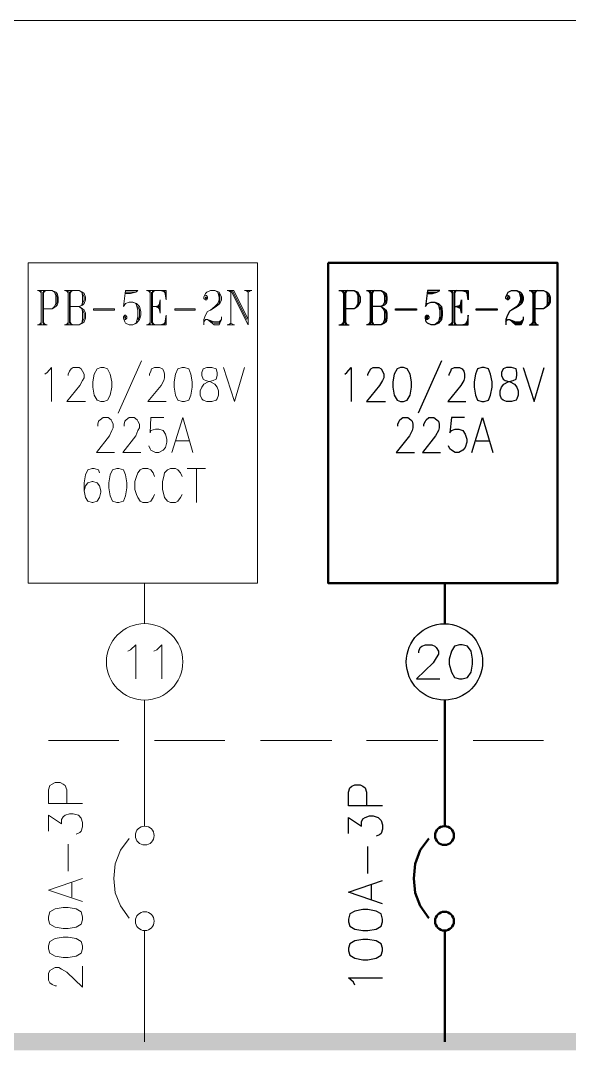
# Model space of a CAD drawing. Header units: inches. Extents: x 0.9 to 46, y 0.8 to 32.4.
# Drawn here: x 34.842 to 36.102, y 25.728 to 28.093 of the extents above; entities that cross this region are included whole.
import ezdxf

# ---------------------------------------------------------------- set-up
doc = ezdxf.new("R2010")
doc.units = ezdxf.units.IN
doc.header["$MEASUREMENT"] = 0
doc.layers.add('PDF_Geometry', color=7, linetype='Continuous')
doc.layers.add('PDF_Solid Fills', color=7, linetype='Continuous')

msp = doc.modelspace()

# ---------------------------------------------------------------- linework, layer by layer
at = {"layer": 'PDF_Geometry', "color": 8, "lineweight": 20, "true_color": 0x808080}
msp.add_lwpolyline([(41.7374, 28.0928), (5.4416, 28.0928)], dxfattribs=at)
at = {"layer": 'PDF_Geometry', "lineweight": 9}
for points in [[(34.8592, 27.5362), (34.8592, 26.8012), (35.386, 26.8012), (35.386, 27.5362)], [(35.266, 27.4545), (35.2693, 27.4545), (35.2693, 27.4578), (35.266, 27.4578)], [(35.1626, 27.4212), (35.1594, 27.4362), (35.1626, 27.4512)], [(35.0577, 27.4278), (35.0095, 27.4278), (35.0095, 27.4312), (35.0577, 27.4312)], [(35.081, 27.4095), (35.0826, 27.4095), (35.0826, 27.4128), (35.081, 27.4128)], [(35.2427, 27.4278), (35.1961, 27.4278), (35.1961, 27.4312), (35.2427, 27.4312)], [(35.0261, 27.2962), (35.0178, 27.2928), (35.0111, 27.2812), (35.0076, 27.2629), (35.0076, 27.2512), (35.0111, 27.2328), (35.0178, 27.2212), (35.0261, 27.2178), (35.0328, 27.2178), (35.0411, 27.2212), (35.0478, 27.2328), (35.051, 27.2512), (35.051, 27.2629), (35.0478, 27.2812), (35.0411, 27.2928), (35.0328, 27.2962)], [(35.2127, 27.2962), (35.2028, 27.2928), (35.1977, 27.2812), (35.1942, 27.2629), (35.1942, 27.2512), (35.1977, 27.2328), (35.2028, 27.2212), (35.2127, 27.2178), (35.2178, 27.2178), (35.2277, 27.2212), (35.2328, 27.2328), (35.236, 27.2512), (35.236, 27.2629), (35.2328, 27.2812), (35.2277, 27.2928), (35.2178, 27.2962)], [(35.2692, 27.2962), (35.2609, 27.2928), (35.2577, 27.2845), (35.2577, 27.2778), (35.2609, 27.2695), (35.266, 27.2662), (35.2778, 27.2629), (35.2877, 27.2578), (35.2928, 27.2512), (35.296, 27.2428), (35.296, 27.2328), (35.2928, 27.2245), (35.2909, 27.2212), (35.281, 27.2178), (35.2692, 27.2178), (35.2609, 27.2212), (35.2577, 27.2245), (35.2542, 27.2328), (35.2542, 27.2428), (35.2577, 27.2512), (35.2628, 27.2578), (35.2727, 27.2629), (35.2842, 27.2662), (35.2909, 27.2695), (35.2928, 27.2778), (35.2928, 27.2845), (35.2909, 27.2928), (35.281, 27.2962)], [(35.0628, 27.0645), (35.0526, 27.0612), (35.0478, 27.0495), (35.0443, 27.0312), (35.0443, 27.0195), (35.0478, 27.0012), (35.0526, 26.9895), (35.0628, 26.9862), (35.0676, 26.9862), (35.0778, 26.9895), (35.0826, 27.0012), (35.0861, 27.0195), (35.0861, 27.0312), (35.0826, 27.0495), (35.0778, 27.0612), (35.0676, 27.0645)], [(34.9061, 26.0279), (34.9093, 26.0179), (34.9211, 26.0112), (34.9393, 26.0079), (34.9511, 26.0079), (34.9693, 26.0112), (34.9811, 26.0179), (34.9843, 26.0279), (34.9843, 26.0345), (34.9811, 26.0462), (34.9693, 26.0529), (34.9511, 26.0562), (34.9393, 26.0562), (34.9211, 26.0529), (34.9093, 26.0462), (34.9061, 26.0345)], [(34.9061, 25.9612), (34.9093, 25.9512), (34.9211, 25.9445), (34.9393, 25.9412), (34.9511, 25.9412), (34.9693, 25.9445), (34.9811, 25.9512), (34.9843, 25.9612), (34.9843, 25.9679), (34.9811, 25.9778), (34.9693, 25.9845), (34.9511, 25.9879), (34.9393, 25.9879), (34.9211, 25.9845), (34.9093, 25.9778), (34.9061, 25.9679)]]:
    msp.add_lwpolyline(points, close=True, dxfattribs=at)
at = {"layer": 'PDF_Geometry', "lineweight": 50}
msp.add_lwpolyline([(35.5477, 27.5362), (35.5477, 26.8012), (36.0745, 26.8012), (36.0745, 27.5362)], close=True, dxfattribs=at)
at = {"layer": 'PDF_Geometry', "lineweight": 9}
for points in [[(34.8809, 27.4728), (34.9144, 27.4728), (34.9227, 27.4695), (34.9259, 27.4662), (34.9278, 27.4578), (34.9278, 27.4462), (34.9259, 27.4395), (34.9227, 27.4362), (34.9144, 27.4312), (34.8943, 27.4312)], [(34.8828, 27.4728), (34.8892, 27.4695)], [(34.886, 27.4728), (34.8892, 27.4662)], [(34.8892, 27.4728), (34.8892, 27.3945)], [(34.8927, 27.4695), (34.8927, 27.3978)], [(34.8943, 27.4728), (34.8943, 27.3945)], [(34.8978, 27.4728), (34.8943, 27.4662)], [(34.901, 27.4728), (34.8943, 27.4695)], [(34.9144, 27.4728), (34.9195, 27.4695), (34.9227, 27.4612), (34.9227, 27.4428), (34.9195, 27.4362), (34.9144, 27.4312)], [(34.9227, 27.4662), (34.9259, 27.4578), (34.9259, 27.4462), (34.9227, 27.4395)], [(34.9428, 27.4728), (34.976, 27.4728), (34.9843, 27.4695), (34.9878, 27.4662), (34.991, 27.4578), (34.991, 27.4512), (34.9878, 27.4428), (34.9843, 27.4395), (34.976, 27.4362), (34.9843, 27.4312), (34.9878, 27.4278), (34.991, 27.4212), (34.991, 27.4095), (34.9878, 27.4012), (34.9843, 27.3978), (34.976, 27.3945), (34.9428, 27.3945)], [(34.946, 27.4728), (34.9511, 27.4695)], [(34.9476, 27.4728), (34.9511, 27.4662)], [(34.9511, 27.4728), (34.9511, 27.3945)], [(34.9543, 27.4695), (34.9543, 27.3978)], [(34.9559, 27.4728), (34.9559, 27.3945)], [(34.976, 27.4728), (34.9827, 27.4695), (34.9843, 27.4612), (34.9843, 27.4462), (34.9827, 27.4395), (34.976, 27.4362), (34.9559, 27.4362)], [(34.9594, 27.4728), (34.9559, 27.4662)], [(34.9626, 27.4728), (34.9559, 27.4695)], [(34.9843, 27.4662), (34.9878, 27.4578), (34.9878, 27.4512), (34.9843, 27.4428)], [(35.0826, 27.4662), (35.0944, 27.4662), (35.1062, 27.4695), (35.1109, 27.4728), (35.0826, 27.4728), (35.0778, 27.4362), (35.0826, 27.4428), (35.0912, 27.4462), (35.0995, 27.4462), (35.1078, 27.4428), (35.1145, 27.4362), (35.1177, 27.4245), (35.1177, 27.4162), (35.1145, 27.4062), (35.1078, 27.3978), (35.0995, 27.3945), (35.0912, 27.3945), (35.0826, 27.3978), (35.081, 27.4012), (35.0778, 27.4095), (35.0778, 27.4128), (35.081, 27.4162), (35.0826, 27.4162), (35.0861, 27.4128), (35.0861, 27.4095), (35.0826, 27.4062), (35.081, 27.4062)], [(35.0826, 27.4695), (35.1062, 27.4695)], [(35.1311, 27.4728), (35.176, 27.4728), (35.176, 27.4512), (35.1725, 27.4728)], [(35.1342, 27.4728), (35.1393, 27.4695)], [(35.1362, 27.4728), (35.1393, 27.4662)], [(35.1393, 27.4728), (35.1393, 27.3945)], [(35.1425, 27.4695), (35.1425, 27.3978)], [(35.1445, 27.4728), (35.1445, 27.3945)], [(35.1476, 27.4728), (35.1445, 27.4662)], [(35.1512, 27.4728), (35.1445, 27.4695)], [(35.1626, 27.4728), (35.176, 27.4695)], [(35.1677, 27.4728), (35.176, 27.4662)], [(35.1709, 27.4728), (35.176, 27.4612)], [(35.266, 27.4612), (35.2692, 27.4612), (35.2711, 27.4578), (35.2711, 27.4545), (35.2692, 27.4512), (35.266, 27.4512), (35.2628, 27.4545), (35.2628, 27.4578), (35.266, 27.4662), (35.2692, 27.4695), (35.2778, 27.4728), (35.2877, 27.4728), (35.2976, 27.4695), (35.2992, 27.4662), (35.3027, 27.4578), (35.3027, 27.4512), (35.2992, 27.4428), (35.2909, 27.4362), (35.2778, 27.4278), (35.2711, 27.4245), (35.266, 27.4162), (35.2628, 27.4062), (35.2628, 27.3945)], [(35.2877, 27.4728), (35.2944, 27.4695), (35.2976, 27.4578), (35.2976, 27.4512), (35.2944, 27.4428), (35.2877, 27.4362), (35.2778, 27.4278)], [(35.2976, 27.4662), (35.2992, 27.4578), (35.2992, 27.4512), (35.2976, 27.4428)], [(35.3161, 27.4728), (35.3311, 27.4728), (35.3643, 27.4062)], [(35.3193, 27.4728), (35.3244, 27.4695)], [(35.3244, 27.3978), (35.3244, 27.4728), (35.3643, 27.3945), (35.3643, 27.4695)], [(35.3276, 27.4728), (35.3611, 27.4062)], [(35.356, 27.4728), (35.3726, 27.4728)], [(35.3595, 27.4728), (35.3643, 27.4695), (35.3694, 27.4728)], [(34.976, 27.4362), (34.9827, 27.4312), (34.9843, 27.4245), (34.9843, 27.4062), (34.9827, 27.3978), (34.976, 27.3945)], [(35.0995, 27.4462), (35.1062, 27.4428), (35.1078, 27.4395), (35.1109, 27.4278), (35.1109, 27.4128), (35.1078, 27.4012), (35.1062, 27.3978), (35.0995, 27.3945)], [(35.1109, 27.4362), (35.1145, 27.4278), (35.1145, 27.4128), (35.1109, 27.4062)], [(35.1445, 27.4362), (35.1626, 27.4362)], [(35.1626, 27.4395), (35.1512, 27.4362), (35.1626, 27.4312)], [(35.1626, 27.4428), (35.1559, 27.4362), (35.1626, 27.4278)], [(34.9843, 27.4278), (34.9878, 27.4212), (34.9878, 27.4095), (34.9843, 27.4012)], [(35.1311, 27.3945), (35.176, 27.3945), (35.176, 27.4162), (35.1725, 27.3945)], [(35.3027, 27.4128), (35.3027, 27.4062), (35.2992, 27.3978), (35.2976, 27.3945), (35.2861, 27.3945), (35.2711, 27.4062), (35.2861, 27.3978), (35.2976, 27.3978), (35.2992, 27.4012)], [(34.8809, 27.3945), (34.9026, 27.3945)], [(34.8892, 27.3978), (34.8828, 27.3945)], [(34.8892, 27.4012), (34.886, 27.3945)], [(34.8943, 27.4012), (34.8978, 27.3945)], [(34.8943, 27.3978), (34.901, 27.3945)], [(34.9511, 27.3978), (34.946, 27.3945)], [(34.9511, 27.4012), (34.9476, 27.3945)], [(34.9559, 27.4012), (34.9594, 27.3945)], [(34.9559, 27.3978), (34.9626, 27.3945)], [(35.1393, 27.3978), (35.1342, 27.3945)], [(35.1393, 27.4012), (35.1362, 27.3945)], [(35.1445, 27.4012), (35.1476, 27.3945)], [(35.1445, 27.3978), (35.1512, 27.3945)], [(35.1626, 27.3945), (35.176, 27.3978)], [(35.1677, 27.3945), (35.176, 27.4012)], [(35.1709, 27.3945), (35.176, 27.4062)], [(35.2628, 27.4012), (35.266, 27.4062), (35.2711, 27.4062), (35.2861, 27.4012), (35.2976, 27.4012), (35.3027, 27.4062)], [(35.3161, 27.3945), (35.3327, 27.3945)], [(35.3193, 27.3945), (35.3244, 27.3978), (35.3311, 27.3945)], [(34.8978, 27.2812), (34.9026, 27.2845), (34.9128, 27.2962), (34.9128, 27.2178)], [(34.9511, 27.2778), (34.9511, 27.2812), (34.9543, 27.2878), (34.9578, 27.2928), (34.9626, 27.2962), (34.976, 27.2962), (34.9811, 27.2928), (34.9843, 27.2878), (34.9878, 27.2812), (34.9878, 27.2728), (34.9843, 27.2662), (34.9776, 27.2545), (34.9476, 27.2178), (34.991, 27.2178)], [(35.1192, 27.3112), (35.066, 27.1912)], [(35.1378, 27.2778), (35.1378, 27.2812), (35.1409, 27.2878), (35.1425, 27.2928), (35.1492, 27.2962), (35.161, 27.2962), (35.1677, 27.2928), (35.1709, 27.2878), (35.1725, 27.2812), (35.1725, 27.2728), (35.1709, 27.2662), (35.1642, 27.2545), (35.1342, 27.2178), (35.176, 27.2178)], [(35.3078, 27.2962), (35.3327, 27.2178), (35.356, 27.2962)], [(35.0194, 27.1612), (35.0194, 27.1662), (35.021, 27.1728), (35.0245, 27.1762), (35.0312, 27.1812), (35.0427, 27.1812), (35.0494, 27.1762), (35.051, 27.1728), (35.0545, 27.1662), (35.0545, 27.1578), (35.051, 27.1512), (35.0462, 27.1395), (35.0159, 27.1012), (35.0577, 27.1012)], [(35.0794, 27.1612), (35.0794, 27.1662), (35.081, 27.1728), (35.0845, 27.1762), (35.0912, 27.1812), (35.1027, 27.1812), (35.1094, 27.1762), (35.1109, 27.1728), (35.1145, 27.1662), (35.1145, 27.1578), (35.1109, 27.1512), (35.1062, 27.1395), (35.0762, 27.1012), (35.1177, 27.1012)], [(35.1709, 27.1812), (35.1409, 27.1812), (35.1393, 27.1462), (35.1409, 27.1512), (35.1512, 27.1545), (35.1594, 27.1545), (35.1693, 27.1512), (35.1744, 27.1429), (35.1776, 27.1312), (35.1776, 27.1245), (35.1744, 27.1128), (35.1693, 27.1062), (35.1594, 27.1012), (35.1512, 27.1012), (35.1409, 27.1062), (35.1393, 27.1095), (35.1362, 27.1162)], [(35.1894, 27.1012), (35.2143, 27.1812), (35.2376, 27.1012)], [(35.1993, 27.1278), (35.2293, 27.1278)], [(35.0226, 27.0545), (35.021, 27.0612), (35.0111, 27.0645), (35.006, 27.0645), (34.9961, 27.0612), (34.991, 27.0495), (34.9878, 27.0312), (34.9878, 27.0128), (34.991, 26.9978), (34.9961, 26.9895), (35.006, 26.9862), (35.0076, 26.9862), (35.0178, 26.9895), (35.0226, 26.9978), (35.0261, 27.0095), (35.0261, 27.0128), (35.0226, 27.0245), (35.0178, 27.0312), (35.0076, 27.0345), (35.006, 27.0345), (34.9961, 27.0312), (34.991, 27.0245), (34.9878, 27.0128)], [(35.1492, 27.0462), (35.146, 27.0545), (35.1409, 27.0612), (35.1342, 27.0645), (35.1228, 27.0645), (35.1161, 27.0612), (35.1109, 27.0545), (35.1078, 27.0462), (35.1043, 27.0345), (35.1043, 27.0162), (35.1078, 27.0045), (35.1109, 26.9978), (35.1161, 26.9895), (35.1228, 26.9862), (35.1342, 26.9862), (35.1409, 26.9895), (35.146, 26.9978), (35.1492, 27.0045)], [(35.2127, 27.0462), (35.2092, 27.0545), (35.2028, 27.0612), (35.1977, 27.0645), (35.1859, 27.0645), (35.1792, 27.0612), (35.1725, 27.0545), (35.1709, 27.0462), (35.1677, 27.0345), (35.1677, 27.0162), (35.1709, 27.0045), (35.1725, 26.9978), (35.1792, 26.9895), (35.1859, 26.9862), (35.1977, 26.9862), (35.2028, 26.9895), (35.2092, 26.9978), (35.2127, 27.0045)], [(35.2242, 27.0645), (35.266, 27.0645)], [(35.2459, 27.0645), (35.2459, 26.9862)], [(35.1259, 26.7079), (35.1259, 26.8012)], [(35.0877, 26.6445), (35.0944, 26.6478), (35.1062, 26.6595), (35.1062, 26.5812)], [(35.1476, 26.6445), (35.1543, 26.6478), (35.1661, 26.6595), (35.1661, 26.5812)], [(35.1259, 26.2429), (35.1259, 26.5328)], [(34.9061, 26.4395), (35.0676, 26.4395)], [(35.1492, 26.4395), (35.311, 26.4395)], [(35.3927, 26.4395), (35.556, 26.4395)], [(35.6361, 26.4395), (35.7995, 26.4395)], [(35.8812, 26.4395), (36.0426, 26.4395)], [(34.9843, 26.2945), (34.9061, 26.2945), (34.9061, 26.3262), (34.9093, 26.3362), (34.9144, 26.3395), (34.9211, 26.3428), (34.9326, 26.3428), (34.9393, 26.3395), (34.9444, 26.3362), (34.9476, 26.3262), (34.9476, 26.2945)], [(34.9061, 26.2312), (34.9061, 26.2678), (34.9361, 26.2479), (34.9361, 26.2579), (34.9393, 26.2645), (34.9444, 26.2678), (34.9543, 26.2712), (34.9626, 26.2712), (34.9744, 26.2678), (34.9811, 26.2612), (34.9843, 26.2512), (34.9843, 26.2412), (34.9811, 26.2312), (34.9776, 26.2279), (34.9693, 26.2245)], [(35.0912, 26.2145), (35.0711, 26.1878), (35.0593, 26.1562), (35.0561, 26.1229), (35.0593, 26.0895), (35.0711, 26.0595), (35.0912, 26.0312)], [(34.9511, 26.1395), (34.9511, 26.2012)], [(34.9843, 26.0695), (34.9061, 26.0962), (34.9843, 26.1229)], [(34.9594, 26.0795), (34.9594, 26.1129)], [(35.1259, 26.0029), (35.1259, 25.7479)], [(34.9243, 25.8762), (34.9211, 25.8762), (34.9144, 25.8795), (34.9093, 25.8829), (34.9061, 25.8895), (34.9061, 25.9045), (34.9093, 25.9112), (34.9144, 25.9145), (34.9211, 25.9179), (34.9294, 25.9179), (34.9361, 25.9145), (34.9476, 25.9078), (34.9843, 25.8728), (34.9843, 25.9212)]]:
    msp.add_lwpolyline(points, dxfattribs=at)
at = {"layer": 'PDF_Geometry', "lineweight": 30}
for points in [[(35.5726, 27.4728), (35.6077, 27.4728), (35.616, 27.4695), (35.6176, 27.4662), (35.6211, 27.4578), (35.6211, 27.4462), (35.6176, 27.4395), (35.616, 27.4362), (35.6077, 27.4312), (35.5876, 27.4312)], [(35.5761, 27.4728), (35.5828, 27.4695)], [(35.5793, 27.4728), (35.5828, 27.4662)], [(35.5828, 27.4728), (35.5828, 27.3945)], [(35.5844, 27.4695), (35.5844, 27.3978)], [(35.5876, 27.4728), (35.5876, 27.3945)], [(35.5911, 27.4728), (35.5876, 27.4662)], [(35.5927, 27.4728), (35.5876, 27.4695)], [(35.6077, 27.4728), (35.6128, 27.4695), (35.616, 27.4612), (35.616, 27.4428), (35.6128, 27.4362), (35.6077, 27.4312)], [(35.616, 27.4662), (35.6176, 27.4578), (35.6176, 27.4462), (35.616, 27.4395)], [(35.6361, 27.4728), (35.6693, 27.4728), (35.6776, 27.4695), (35.6811, 27.4662), (35.6827, 27.4578), (35.6827, 27.4512), (35.6811, 27.4428), (35.6776, 27.4395), (35.6693, 27.4362), (35.6776, 27.4312), (35.6811, 27.4278), (35.6827, 27.4212), (35.6827, 27.4095), (35.6811, 27.4012), (35.6776, 27.3978), (35.6693, 27.3945), (35.6361, 27.3945)], [(35.6377, 27.4728), (35.6444, 27.4695)], [(35.6409, 27.4728), (35.6444, 27.4662)], [(35.6444, 27.4728), (35.6444, 27.3945)], [(35.646, 27.4695), (35.646, 27.3978)], [(35.6492, 27.4728), (35.6492, 27.3945)], [(35.6693, 27.4728), (35.6744, 27.4695), (35.6776, 27.4612), (35.6776, 27.4462), (35.6744, 27.4395), (35.6693, 27.4362), (35.6492, 27.4362)], [(35.6527, 27.4728), (35.6492, 27.4662)], [(35.6543, 27.4728), (35.6492, 27.4695)], [(35.6776, 27.4662), (35.6811, 27.4578), (35.6811, 27.4512), (35.6776, 27.4428)], [(35.7759, 27.4662), (35.7877, 27.4662), (35.7976, 27.4695), (35.8043, 27.4728), (35.7759, 27.4728), (35.7711, 27.4362), (35.7759, 27.4428), (35.7845, 27.4462), (35.7928, 27.4462), (35.8011, 27.4428), (35.8078, 27.4362), (35.8094, 27.4245), (35.8094, 27.4162), (35.8078, 27.4062), (35.8011, 27.3978), (35.7928, 27.3945), (35.7845, 27.3945), (35.7759, 27.3978), (35.7727, 27.4012), (35.7711, 27.4095), (35.7711, 27.4128), (35.7727, 27.4162), (35.7759, 27.4162), (35.7794, 27.4128), (35.7794, 27.4095), (35.7759, 27.4062), (35.7727, 27.4062)], [(35.7759, 27.4695), (35.7976, 27.4695)], [(35.8244, 27.4728), (35.8693, 27.4728), (35.8693, 27.4512), (35.8662, 27.4728)], [(35.826, 27.4728), (35.8327, 27.4695)], [(35.8295, 27.4728), (35.8327, 27.4662)], [(35.8327, 27.4728), (35.8327, 27.3945)], [(35.8343, 27.4695), (35.8343, 27.3978)], [(35.8378, 27.4728), (35.8378, 27.3945)], [(35.841, 27.4728), (35.8378, 27.4662)], [(35.8426, 27.4728), (35.8378, 27.4695)], [(35.8544, 27.4728), (35.8693, 27.4695)], [(35.8611, 27.4728), (35.8693, 27.4662)], [(35.8627, 27.4728), (35.8693, 27.4612)], [(35.9593, 27.4612), (35.9609, 27.4612), (35.9644, 27.4578), (35.9644, 27.4545), (35.9609, 27.4512), (35.9593, 27.4512), (35.9561, 27.4545), (35.9561, 27.4578), (35.9593, 27.4662), (35.9609, 27.4695), (35.9692, 27.4728), (35.981, 27.4728), (35.9893, 27.4695), (35.9928, 27.4662), (35.996, 27.4578), (35.996, 27.4512), (35.9928, 27.4428), (35.9842, 27.4362), (35.9692, 27.4278), (35.9644, 27.4245), (35.9593, 27.4162), (35.9561, 27.4062), (35.9561, 27.3945)], [(35.981, 27.4728), (35.9861, 27.4695), (35.9893, 27.4578), (35.9893, 27.4512), (35.9861, 27.4428), (35.981, 27.4362), (35.9692, 27.4278)], [(35.9893, 27.4662), (35.9928, 27.4578), (35.9928, 27.4512), (35.9893, 27.4428)], [(36.0094, 27.4728), (36.0426, 27.4728), (36.0509, 27.4695), (36.0544, 27.4662), (36.0576, 27.4578), (36.0576, 27.4462), (36.0544, 27.4395), (36.0509, 27.4362), (36.0426, 27.4312), (36.0228, 27.4312)], [(36.0126, 27.4728), (36.0177, 27.4695)], [(36.0142, 27.4728), (36.0177, 27.4662)], [(36.0177, 27.4728), (36.0177, 27.3945)], [(36.0209, 27.4695), (36.0209, 27.3978)], [(36.0228, 27.4728), (36.0228, 27.3945)], [(36.026, 27.4728), (36.0228, 27.4662)], [(36.0292, 27.4728), (36.0228, 27.4695)], [(36.0426, 27.4728), (36.0493, 27.4695), (36.0509, 27.4612), (36.0509, 27.4428), (36.0493, 27.4362), (36.0426, 27.4312)], [(36.0509, 27.4662), (36.0544, 27.4578), (36.0544, 27.4462), (36.0509, 27.4395)], [(35.6693, 27.4362), (35.6744, 27.4312), (35.6776, 27.4245), (35.6776, 27.4062), (35.6744, 27.3978), (35.6693, 27.3945)], [(35.7928, 27.4462), (35.7976, 27.4428), (35.8011, 27.4395), (35.8043, 27.4278), (35.8043, 27.4128), (35.8011, 27.4012), (35.7976, 27.3978), (35.7928, 27.3945)], [(35.8043, 27.4362), (35.8078, 27.4278), (35.8078, 27.4128), (35.8043, 27.4062)], [(35.8378, 27.4362), (35.8544, 27.4362)], [(35.8544, 27.4395), (35.8426, 27.4362), (35.8544, 27.4312)], [(35.8544, 27.4428), (35.8492, 27.4362), (35.8544, 27.4278)], [(35.6776, 27.4278), (35.6811, 27.4212), (35.6811, 27.4095), (35.6776, 27.4012)], [(35.8244, 27.3945), (35.8693, 27.3945), (35.8693, 27.4162), (35.8662, 27.3945)], [(35.996, 27.4128), (35.996, 27.4062), (35.9928, 27.3978), (35.9893, 27.3945), (35.9778, 27.3945), (35.9644, 27.4062), (35.9778, 27.3978), (35.9893, 27.3978), (35.9928, 27.4012)], [(35.5726, 27.3945), (35.5959, 27.3945)], [(35.5828, 27.3978), (35.5761, 27.3945)], [(35.5828, 27.4012), (35.5793, 27.3945)], [(35.5876, 27.4012), (35.5911, 27.3945)], [(35.5876, 27.3978), (35.5927, 27.3945)], [(35.6444, 27.3978), (35.6377, 27.3945)], [(35.6444, 27.4012), (35.6409, 27.3945)], [(35.6492, 27.4012), (35.6527, 27.3945)], [(35.6492, 27.3978), (35.6543, 27.3945)], [(35.8327, 27.3978), (35.826, 27.3945)], [(35.8327, 27.4012), (35.8295, 27.3945)], [(35.8378, 27.4012), (35.841, 27.3945)], [(35.8378, 27.3978), (35.8426, 27.3945)], [(35.8544, 27.3945), (35.8693, 27.3978)], [(35.8611, 27.3945), (35.8693, 27.4012)], [(35.8627, 27.3945), (35.8693, 27.4062)], [(35.9561, 27.4012), (35.9593, 27.4062), (35.9644, 27.4062), (35.9778, 27.4012), (35.9893, 27.4012), (35.996, 27.4062)], [(36.0094, 27.3945), (36.0311, 27.3945)], [(36.0177, 27.3978), (36.0126, 27.3945)], [(36.0177, 27.4012), (36.0142, 27.3945)], [(36.0228, 27.4012), (36.026, 27.3945)], [(36.0228, 27.3978), (36.0292, 27.3945)], [(35.586, 27.2812), (35.5911, 27.2845), (35.601, 27.2962), (35.601, 27.2178)], [(35.6393, 27.2778), (35.6393, 27.2812), (35.6428, 27.2878), (35.646, 27.2928), (35.6511, 27.2962), (35.6642, 27.2962), (35.6693, 27.2928), (35.6728, 27.2878), (35.676, 27.2812), (35.676, 27.2728), (35.6728, 27.2662), (35.6661, 27.2545), (35.6361, 27.2178), (35.6795, 27.2178)], [(35.8078, 27.3112), (35.7545, 27.1912)], [(35.826, 27.2778), (35.826, 27.2812), (35.8295, 27.2878), (35.8311, 27.2928), (35.8378, 27.2962), (35.8492, 27.2962), (35.8559, 27.2928), (35.8595, 27.2878), (35.8611, 27.2812), (35.8611, 27.2728), (35.8595, 27.2662), (35.8528, 27.2545), (35.8228, 27.2178), (35.8642, 27.2178)], [(35.996, 27.2962), (36.0209, 27.2178), (36.0442, 27.2962)], [(35.7076, 27.1612), (35.7076, 27.1662), (35.7111, 27.1728), (35.7127, 27.1762), (35.7194, 27.1812), (35.7309, 27.1812), (35.7376, 27.1762), (35.7411, 27.1728), (35.7427, 27.1662), (35.7427, 27.1578), (35.7411, 27.1512), (35.7344, 27.1395), (35.7044, 27.1012), (35.7459, 27.1012)], [(35.7676, 27.1612), (35.7676, 27.1662), (35.7711, 27.1728), (35.7727, 27.1762), (35.7794, 27.1812), (35.7909, 27.1812), (35.7976, 27.1762), (35.8011, 27.1728), (35.8027, 27.1662), (35.8027, 27.1578), (35.8011, 27.1512), (35.7944, 27.1395), (35.7644, 27.1012), (35.8059, 27.1012)], [(35.8611, 27.1812), (35.8311, 27.1812), (35.8276, 27.1462), (35.8311, 27.1512), (35.8394, 27.1545), (35.8477, 27.1545), (35.8575, 27.1512), (35.8627, 27.1429), (35.8662, 27.1312), (35.8662, 27.1245), (35.8627, 27.1128), (35.8575, 27.1062), (35.8477, 27.1012), (35.8394, 27.1012), (35.8311, 27.1062), (35.8276, 27.1095), (35.8244, 27.1162)], [(35.8776, 27.1012), (35.9025, 27.1812), (35.9261, 27.1012)], [(35.8875, 27.1278), (35.9175, 27.1278)], [(35.7561, 26.6412), (35.7561, 26.6445), (35.7593, 26.6528), (35.7628, 26.6562), (35.7711, 26.6595), (35.7861, 26.6595), (35.7928, 26.6562), (35.796, 26.6528), (35.8011, 26.6445), (35.8011, 26.6378), (35.796, 26.6295), (35.7893, 26.6178), (35.751, 26.5812), (35.8043, 26.5812)], [(35.6728, 26.2895), (35.5943, 26.2895), (35.5943, 26.3212), (35.5978, 26.3312), (35.6026, 26.3345), (35.6093, 26.3378), (35.6211, 26.3378), (35.6278, 26.3345), (35.6326, 26.3312), (35.6361, 26.3212), (35.6361, 26.2895)], [(35.5943, 26.2262), (35.5943, 26.2629), (35.6243, 26.2429), (35.6243, 26.2528), (35.6278, 26.2595), (35.6326, 26.2629), (35.6428, 26.2662), (35.6511, 26.2662), (35.6626, 26.2629), (35.6693, 26.2562), (35.6728, 26.2462), (35.6728, 26.2362), (35.6693, 26.2262), (35.6661, 26.2229), (35.6578, 26.2195)], [(35.6393, 26.1345), (35.6393, 26.1962)], [(35.6728, 26.0645), (35.5943, 26.0912), (35.6728, 26.1179)], [(35.6476, 26.0745), (35.6476, 26.1079)], [(35.6093, 25.8779), (35.6061, 25.8845), (35.5943, 25.8945), (35.6728, 25.8945)]]:
    msp.add_lwpolyline(points, dxfattribs=at)
for points in [[(35.9593, 27.4545), (35.961, 27.4545), (35.961, 27.4578), (35.9593, 27.4578)], [(35.8544, 27.4212), (35.8512, 27.4362), (35.8544, 27.4512)], [(35.751, 27.4278), (35.7028, 27.4278), (35.7028, 27.4312), (35.751, 27.4312)], [(35.7727, 27.4095), (35.776, 27.4095), (35.776, 27.4128), (35.7727, 27.4128)], [(35.936, 27.4278), (35.8875, 27.4278), (35.8875, 27.4312), (35.936, 27.4312)], [(35.7143, 27.2962), (35.706, 27.2928), (35.6993, 27.2812), (35.6961, 27.2629), (35.6961, 27.2512), (35.6993, 27.2328), (35.706, 27.2212), (35.7143, 27.2178), (35.721, 27.2178), (35.7293, 27.2212), (35.736, 27.2328), (35.7395, 27.2512), (35.7395, 27.2629), (35.736, 27.2812), (35.7293, 27.2928), (35.721, 27.2962)], [(35.9009, 27.2962), (35.891, 27.2928), (35.8859, 27.2812), (35.8828, 27.2629), (35.8828, 27.2512), (35.8859, 27.2328), (35.891, 27.2212), (35.9009, 27.2178), (35.906, 27.2178), (35.9159, 27.2212), (35.921, 27.2328), (35.9242, 27.2512), (35.9242, 27.2629), (35.921, 27.2812), (35.9159, 27.2928), (35.906, 27.2962)], [(35.9577, 27.2962), (35.9494, 27.2928), (35.9459, 27.2845), (35.9459, 27.2778), (35.9494, 27.2695), (35.9542, 27.2662), (35.966, 27.2629), (35.9759, 27.2578), (35.981, 27.2512), (35.9842, 27.2428), (35.9842, 27.2328), (35.981, 27.2245), (35.9794, 27.2212), (35.9692, 27.2178), (35.9577, 27.2178), (35.9494, 27.2212), (35.9459, 27.2245), (35.9427, 27.2328), (35.9427, 27.2428), (35.9459, 27.2512), (35.951, 27.2578), (35.9609, 27.2629), (35.9727, 27.2662), (35.9794, 27.2695), (35.981, 27.2778), (35.981, 27.2845), (35.9794, 27.2928), (35.9692, 27.2962)], [(35.8492, 26.6595), (35.8378, 26.6562), (35.8311, 26.6445), (35.826, 26.6262), (35.826, 26.6145), (35.8311, 26.5962), (35.8378, 26.5845), (35.8492, 26.5812), (35.8559, 26.5812), (35.8678, 26.5845), (35.8761, 26.5962), (35.8792, 26.6145), (35.8792, 26.6262), (35.8761, 26.6445), (35.8678, 26.6562), (35.8559, 26.6595)], [(35.5943, 26.0229), (35.5978, 26.0128), (35.6093, 26.0062), (35.6278, 26.0029), (35.6393, 26.0029), (35.6578, 26.0062), (35.6693, 26.0128), (35.6728, 26.0229), (35.6728, 26.0295), (35.6693, 26.0412), (35.6578, 26.0478), (35.6393, 26.0512), (35.6278, 26.0512), (35.6093, 26.0478), (35.5978, 26.0412), (35.5943, 26.0295)], [(35.5943, 25.9562), (35.5978, 25.9462), (35.6093, 25.9395), (35.6278, 25.9362), (35.6393, 25.9362), (35.6578, 25.9395), (35.6693, 25.9462), (35.6728, 25.9562), (35.6728, 25.9629), (35.6693, 25.9729), (35.6578, 25.9795), (35.6393, 25.9829), (35.6278, 25.9829), (35.6093, 25.9795), (35.5978, 25.9729), (35.5943, 25.9629)]]:
    msp.add_lwpolyline(points, close=True, dxfattribs=at)
at = {"layer": 'PDF_Geometry', "lineweight": 50}
for points in [[(35.8161, 26.7079), (35.8161, 26.8012)], [(35.8161, 26.2429), (35.8161, 26.5328)], [(35.7794, 26.2145), (35.7593, 26.1878), (35.7478, 26.1562), (35.7443, 26.1229), (35.7478, 26.0895), (35.7593, 26.0595), (35.7794, 26.0312)], [(35.8161, 26.0029), (35.8161, 25.7479)]]:
    msp.add_lwpolyline(points, dxfattribs=at)
at = {"layer": 'PDF_Geometry', "lineweight": 9}
for centre, radius in [((35.1266, 26.6202), 0.0877), ((35.1269, 26.2212), 0.0216), ((35.1269, 26.0246), 0.0216)]:
    msp.add_circle(centre, radius, dxfattribs=at)
at = {"layer": 'PDF_Geometry', "lineweight": 30}
msp.add_circle((35.8149, 26.62), 0.0876, dxfattribs=at)
at = {"layer": 'PDF_Geometry', "lineweight": 50}
for centre in [(35.8151, 26.2212), (35.8151, 26.0246)]:
    msp.add_circle(centre, 0.0216, dxfattribs=at)
at = {"layer": 'PDF_Solid Fills', "color": 8, "lineweight": 9, "true_color": 0x808080, "transparency": 33554559}
for points in [[(41.7043, 25.7279), (41.7043, 25.7678), (29.2378, 25.7279)], [(41.7043, 25.7678), (29.2378, 25.7279), (29.2378, 25.7678)]]:
    msp.add_solid(points, dxfattribs=at)

doc.saveas('drawing.dxf')
